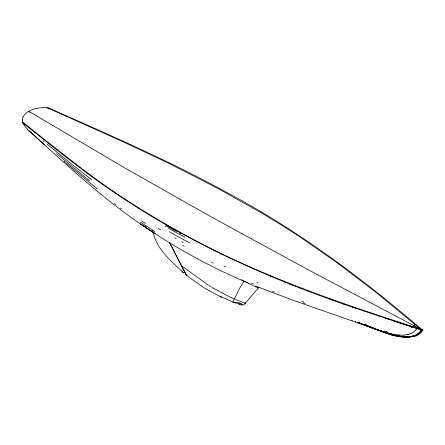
<?xml version="1.0" encoding="UTF-8"?>
<svg xmlns="http://www.w3.org/2000/svg" width="445" height="445" viewBox="0 0 445 445"><rect width="100%" height="100%" fill="white"/><g stroke="black" fill="none" stroke-linecap="round" stroke-linejoin="round"><path stroke-width="0.67" d="M22.25 121.112L22.267 121.785M22.25 121.012L22.372 119.572M233.48 300.703L239.688 288.176L244.121 281.056L244.555 281.285M23.346 116.546L22.795 117.83A27.073 15.87 0.8 0 0 22.389 119.477M421.905 329.873L421.487 330.446A42.192 24.358 60 0 1 415.764 335.324M418.806 327.665A53.94 31.139 60 0 0 419.123 327.236L418.205 327.737M411.836 326.808L415.174 324.611A35.867 20.709 60 0 1 414.829 325.095M411.781 326.847C413.099 325.156 417.393 329.022 417.388 328.01L416.976 328.482A53.94 31.144 60 0 1 415.658 330.129L414.912 330.896A39.004 22.517 60 0 1 411.67 333.216L410.596 333.7A47.704 27.54 60 0 1 408.621 334.351L407.153 334.679A64.147 37.035 60 0 1 404.399 335.018L403.459 335.074M411.569 327.147L411.542 327.142A41.196 23.785 60 0 1 411.352 327.42A43.132 24.903 60 0 0 412.165 326.346C337.544 302.339 263.04 276.501 193.67 239.588C159.594 221.321 126.402 201.273 95.158 178.473C82.792 169.428 70.677 160.039 58.612 150.594C49.056 143.101 39.544 135.553 30.071 127.949C29.554 127.86 20.097 119.299 23.88 123.465M245.44 303.145L258.951 287.264M245.317 303.284L244.839 303.818M186.716 275.166L186.505 275.294A4.283 2.575 -3.3 0 0 186.077 274.954L169.484 242.536M186.805 275.116L187.117 274.938M415.725 335.213L413.95 335.958M415.04 335.491L409.027 336.893M413.628 335.953C407.47 337.761 400.956 336.871 394.787 335.474M408.26 334.445L408.621 334.351M407.525 334.607L407.893 334.529M411.119 336.631L411.647 336.537A49.211 28.413 60 0 0 415.541 335.374M37.847 108.174L40.039 107.874A27.073 15.87 0.8 0 1 42.859 107.657M409.161 336.698L402.77 336.548L395.182 335.246M43.015 107.651L45.485 107.601M406.474 336.976L407.158 336.971A69.292 40.006 60 0 0 411.119 336.637M45.651 107.601L46.803 107.618M406.174 336.743L407.548 336.748A70.549 40.734 60 0 0 410.969 336.492L411.503 336.409A50.107 28.931 60 0 0 415.93 335.152M405.979 336.854L407.353 336.859A70.549 40.734 60 0 0 410.774 336.604L411.308 336.52A50.107 28.931 60 0 0 415.736 335.263M46.964 107.623L47.459 107.64M233.174 301.938L239.627 302.945L242.008 304.33M241.49 303.974L237.435 303.44L233.213 302.144M47.954 107.662C107.751 134.123 167.893 160.217 225.309 191.678C295.753 228.953 360.088 276.579 420.453 328.366M386.649 331.28L387.183 331.392M363.715 324.655C380.275 330.279 397.902 340.881 415.891 336.042A42.075 24.291 60 0 0 417.616 335.23C419.93 333.672 425.314 330.118 420.252 328.193M393.196 334.94L381.96 331.453L364.972 325M387.272 332.888L375.235 329.089L357.641 322.414M392.128 334.824L388.596 333.817M389.197 333.655L376.726 329.367M388.808 333.878L383.245 332.081M388.402 333.761L377.382 329.979M418.472 328.955L422.75 330.312L308.157 269.765L213.505 218.139L126.53 168.983L28.764 111.267A21.521 12.616 0.8 0 0 25.521 113.659A21.532 12.621 0.8 0 0 23.396 116.462M416.843 328.404L406.313 325.078M417.265 328.571L408.137 325.662M416.976 328.482L419.095 329.155M385.52 331.214L386.688 331.586M405.974 324.933L402.664 323.91M404.488 324.494L407.62 325.462M400.717 323.242L401.702 323.559M404.333 324.405L397.201 322.141M365.212 324.082L366.463 324.483M396.779 321.969L357.452 308.847M395.382 321.551L398.091 322.391M399.076 322.714L400.389 323.137M392.195 320.478L394.487 321.223M388.274 319.193L388.602 319.299M385.659 318.331L385.987 318.442M386.316 318.548L387.295 318.87M301.771 301.443L303.746 302.088M377.516 315.633L377.844 315.744M378.817 316.067L379.146 316.178M239.866 304.614L240.517 304.808A12.343 7.126 60 0 0 242.013 305.053L242.514 305.031A9.267 5.351 60 0 0 243.498 304.792L244.555 304.096A17.06 9.851 60 0 0 244.839 303.818M374.918 314.765L375.241 314.876M371.998 313.786L372.32 313.897M303.329 302.789L305.264 303.44M368.11 312.479L368.432 312.585M364.872 311.383L365.2 311.489M355.205 308.068L355.522 308.179M357.424 308.863C275.455 281.19 195.477 246.269 123.165 198.398C87.915 175.369 55.108 148.674 22.317 122.475M352.629 307.178L352.952 307.289M353.914 307.623L354.237 307.734M343.345 303.935L344.302 304.274M344.942 304.497L345.264 304.608M257.877 287.787L255.324 286.686M382.06 331.67L372.815 328.254M336.014 301.337L336.337 301.449M331.252 299.63L331.57 299.741M332.521 300.086L332.838 300.197M239.649 304.536L238.692 304.163M329.356 298.94L329.673 299.057M367.559 325.445L367.971 325.595M370.618 327.414L292.465 300.041L255.196 285.951M322.72 296.531L323.037 296.648M378.528 330.034L393.391 334.829A110.621 63.869 60 0 0 406.196 336.804M272.485 291.291L274.42 291.998M314.86 293.633L315.171 293.75M182.812 272.134L184.48 272.763M378.133 329.901L372.404 327.726M377.004 329.84L373.867 328.66M307.973 291.058L308.29 291.175M376.631 329.339L374.662 328.588M300.814 288.343L301.437 288.582M373.055 328.349L371.809 327.87M296.17 286.558L295.241 286.196M256.876 282.475L258.033 282.92M372.632 327.809L373.85 328.276M371.925 327.542L372.243 327.665M371.859 327.887L369.222 326.864M294.312 285.84L293.077 285.362M371.341 327.309L371.77 327.476M370.262 326.897L372.204 327.642M371.542 327.765L363.643 324.655M291.848 284.878L292.465 285.123M370.051 326.802L370.907 327.142M289.384 283.916L290.307 284.277M369.189 326.469L369.617 326.636M368.788 326.697L366.992 325.99M233.013 302.066L218.022 295.463L204.322 287.943L189.236 277.491L186.505 275.294L185.348 273.041M288.154 283.432L289.078 283.793M367.843 325.935L368.738 326.291M285.39 282.341L284.472 281.98M366.875 325.568L368.571 326.235M365.59 325.05L366.04 325.228M365.645 325.456L364.271 324.906M366.096 325.634L366.547 325.812M363.07 324.427L360.244 323.281M362.414 324.16L363.343 324.533M355.305 321.479L355.772 321.668M251.392 283.181L253.288 283.949M361.485 323.782L361.946 323.971M361.551 323.776L362.091 323.993M360.05 323.198L360.528 323.398M359.093 322.809L359.571 323.003M358.136 322.414L358.614 322.614M358.008 322.364L359.682 323.048M360.467 323.331L361.012 323.554M351.962 320.116L352.446 320.311M270.171 276.195L270.471 276.317M359.382 322.886L359.927 323.109M266.549 274.693L266.85 274.821M252.81 268.841L253.105 268.969M248.855 283.348C210.852 267.317 174.49 247.376 140.548 223.946L155.155 233.592C109.248 204.811 69.553 167.548 29.576 131.292M254.757 286.424L244.984 281.513M220.019 253.772L220.587 254.051M213.8 250.719L214.362 250.997M243.237 280.589L243.532 280.745M242.347 280.116L242.642 280.272M241.463 279.644L241.757 279.805M213.177 288.093L230.382 297.221L244.305 303.006A5.919 3.477 0.9 0 0 244.667 303.095L244.739 303.112A1.035 0.606 0.9 0 0 245.345 303.184M213.133 288.065L212.009 287.392M158.448 228.546L160.734 229.926M211.292 286.953L209.167 285.623M152.006 229.742L154.821 231.522M151.45 229.381L140.37 222.083M208.571 285.239L181.649 265.954M145.393 223.407L141.504 220.865M151.934 230.649L153.047 231.383M144.753 225.876L145.854 226.616M185.821 274.776L185.248 274.326M120.434 208.026L121.491 208.805M114.643 203.71L115.694 204.5M91.859 179.875L71.189 163.782L47.025 144.035M89.428 180.659L56.532 153.647M97.383 189.008L66.411 163.382M33.965 131.659L34.421 132.026M257.794 287.253L258.217 287.62M27.818 126.692L27.356 126.319M25.537 124.845L25.12 124.5M43.054 140.726L44.044 141.554M418.461 327.392L375.647 292.126L336.82 262.544L299.479 236.618L280.767 224.63L261.343 212.86L217.861 188.435L169.528 163.671L123.031 141.799L47.643 107.946L48.727 109.12M63.969 161.262L65.437 162.531M183.835 273.13L182.756 272.168M28.975 130.747L44.316 144.642M182.656 272.079C171.709 261.438 158.626 251.036 154.131 235.739A31.395 18.128 60 0 1 153.597 233.886L153.152 232.084M27.646 129.373L27.084 128.727M48.516 108.107L49.028 108.686M26.922 128.538L25.816 127.203M25.704 127.064L24.62 125.674M28.858 111.395L29.526 112.257M24.542 125.573L23.518 124.205M23.418 124.072L22.662 123.031M184.085 270.616L176.62 256.22M184.135 270.705L185.304 272.952M176.548 256.081L174.084 251.253M169.651 242.542L171.497 246.18M171.559 246.296L174.017 251.13M245.373 302.795A1.035 0.606 0.9 0 1 245.462 302.917M258.172 287.654A0.89 0.512 0.1 0 1 258.395 287.826M37.697 108.202A21.532 12.621 0.8 0 0 32.886 109.409A21.521 12.616 0.8 0 0 28.764 111.272M233.147 302.695A2.887 0.612 -47.9 0 1 232.985 302.533M233.13 302.027A2.887 0.612 -47.9 0 1 233.263 301.771M221.827 297.043A3.015 1.93 -63.1 0 1 220.753 296.865M242.191 304.514A4.717 3.159 36.4 0 1 241.98 304.38M258.261 287.904A0.89 0.517 -0.1 0 1 257.961 287.776M31.378 132.499A3.794 1.991 50.1 0 1 31.217 132.432M30.961 132.376A4.75 2.409 48.8 0 1 29.915 131.681M29.492 131.492A11.092 5.19 47.4 0 1 27.501 129.478M415.152 324.583A43.132 24.903 60 0 1 414.829 325.017M213.344 263.078A785.392 621.626 -37.3 0 1 211.531 262.194M225.565 266.85A781.12 603.67 -30.8 0 1 224.325 266.294M183.835 246.057A781.12 603.67 -30.8 0 1 182.661 245.406M183.051 242.458A783.573 588.691 -25.1 0 1 181.871 241.813M175.998 238.565A783.573 588.691 -25.1 0 1 174.835 237.908M189.948 243.031A801.94 583.267 -20.2 0 1 169.317 231.739M184.953 237.296A840.143 588.64 -15.8 0 1 167.926 227.84M166.191 226.839A840.143 588.64 -15.8 0 1 165.039 226.166M180.854 233.881A899.896 604.555 -11.8 0 1 179.658 233.225M176.665 231.561A899.896 604.555 -11.8 0 1 166.024 225.504M406.001 336.915A110.621 63.869 60 0 1 393.185 334.879M411.38 326.919A35.739 20.782 58.8 0 1 411.286 327.053M422.5 330.251A41.396 23.852 58.3 0 1 415.636 335.035M395.327 335.808A159.349 90.012 58.1 0 1 389.33 334.256M421.387 329.556A41.396 23.935 61.7 0 1 415.396 335.552M394.693 334.979A159.349 93.906 61.9 0 1 388.724 333.333M403.498 335.191A110.894 64.002 60 0 1 387.239 332.715M410.095 333.494A51.019 29.526 59.7 0 1 409.739 333.6M415.958 335.213A42.192 24.358 60 0 0 421.676 330.329L422.099 329.762L421.298 330.557A42.192 24.358 60 0 1 415.574 335.435M406.502 337.06A110.95 64.058 60 0 1 392.112 334.74"/></g></svg>
